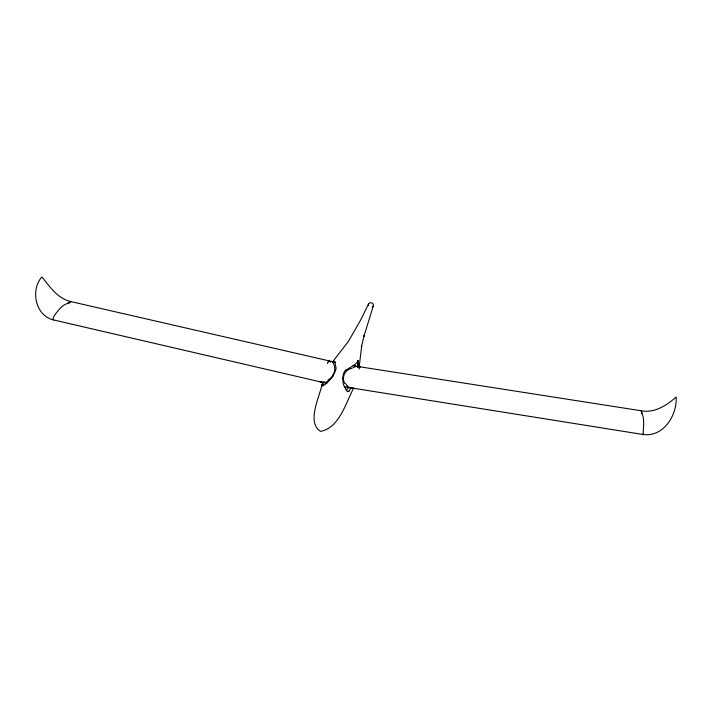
<?xml version="1.0" encoding="UTF-8"?>
<svg xmlns="http://www.w3.org/2000/svg" width="712" height="712" viewBox="0 0 712 712"><rect width="100%" height="100%" fill="white"/><g stroke="black" fill="none" stroke-linecap="round" stroke-linejoin="round"><path stroke-width="1.07" d="M358.1 363.378L358.011 360.779A83.838 25.863 7.1 0 1 354.994 364.508L346.148 370.08M358.002 361.456L358.011 360.779L358.261 364.419A25.579 9.016 8.9 0 0 358.519 365.292L359.987 366.831L359.133 368.745A15.557 4.183 82.3 0 0 359.035 369.163M357.949 362.097L357.86 365.034M357.905 363.698L357.842 365.256M357.967 361.607L358.011 360.779M321.815 385.673A18.761 2.884 -56.6 0 0 321.744 386.109C325.455 385.503 330.617 379.104 333.492 375.731M342.534 377.485L343.335 384.418L346.78 390.888M319.75 381.294L320.311 382.122L324.423 381.819M359.213 366.813L361.66 346.094L361.42 347.171L364.055 335.69L363.868 336.509L373.319 305.893M357.771 366.182L357.673 367.089L357.78 366.164M321.842 385.628L322.26 384.088M322.064 384.195C320 396.014 306.08 422.465 320.623 431.383C339.419 427.832 345.899 402.583 353.731 387.978M368.638 303.766L360.824 319.706L348.48 341.306L333.43 360.762M351.247 387.533L349.129 390.977M327.965 362.399L328.793 360.815A2.901 2.608 28 0 1 330.742 362.185M327.894 362.55L327.476 363.387M68.388 303.677L70.826 301.585L335.655 362.39M352.342 387.675L350.776 388.084L346.949 386.224M328.116 379.897C334.943 375.954 336.767 368.06 332.486 361.669A2.91 2.795 -4.4 0 0 334.729 361.171L336.073 368.131A30.865 13.662 -21.5 0 1 332.424 375.758M352.921 367.864L356.24 366.244A3.435 3.24 69.9 0 1 354.362 364.971M351.959 368.273C344.964 369.51 341.235 377.298 344.795 383.51M53.542 319.946C51.531 317.801 56.622 312.817 58.259 310.432A68.975 27.563 -77.2 0 1 60.128 308.367L61.828 306.703A42.346 17.186 -77.8 0 1 63.484 305.368L70.826 301.585C57.627 298.524 49.876 286.909 42.097 277.075L41.625 277.208C30.518 290.131 35.235 315.131 52.813 319.759L326.808 383.368M353.063 365.745L641.343 410.788C654.72 413.405 667.304 404.923 676.133 397.02C677.281 415.185 663.513 437.266 643.212 434.516L344.234 386.776M347.563 391.582L348.72 391.36A18.788 7.396 76.8 0 0 349.129 390.995M642.758 434.071L643.105 434.738L643.71 423.391A74.297 12.033 -80 0 0 643.568 420.739L643.381 418.558A45.657 7.52 -79.8 0 0 643.114 416.716L641.343 410.788L641.699 413.61M358.145 363.779L359.427 366.573A2.234 0.792 8.4 0 0 359.987 366.831A2.91 2.626 25.5 0 0 357.762 367.392M346.21 390.167A3.026 1.05 -34.9 0 1 349.263 387.577M343.033 377.698A31.106 17.239 35.8 0 1 345.801 369.813M347.465 385.868A6.675 3.711 37.5 0 1 345.614 383.537M321.833 382.21A3.017 1.558 51.6 0 1 323.319 385.673M328.73 380.092A6.853 4.521 -17.8 0 1 324.708 382.664M347.483 391.244A3.346 1.006 63 0 1 346.797 390.461M368.442 305.421A2.581 2.243 22.1 0 1 369.964 302.822A2.581 2.243 22.1 0 1 373.141 304.184A2.581 2.243 22.1 0 1 372.269 307.059"/></g></svg>
